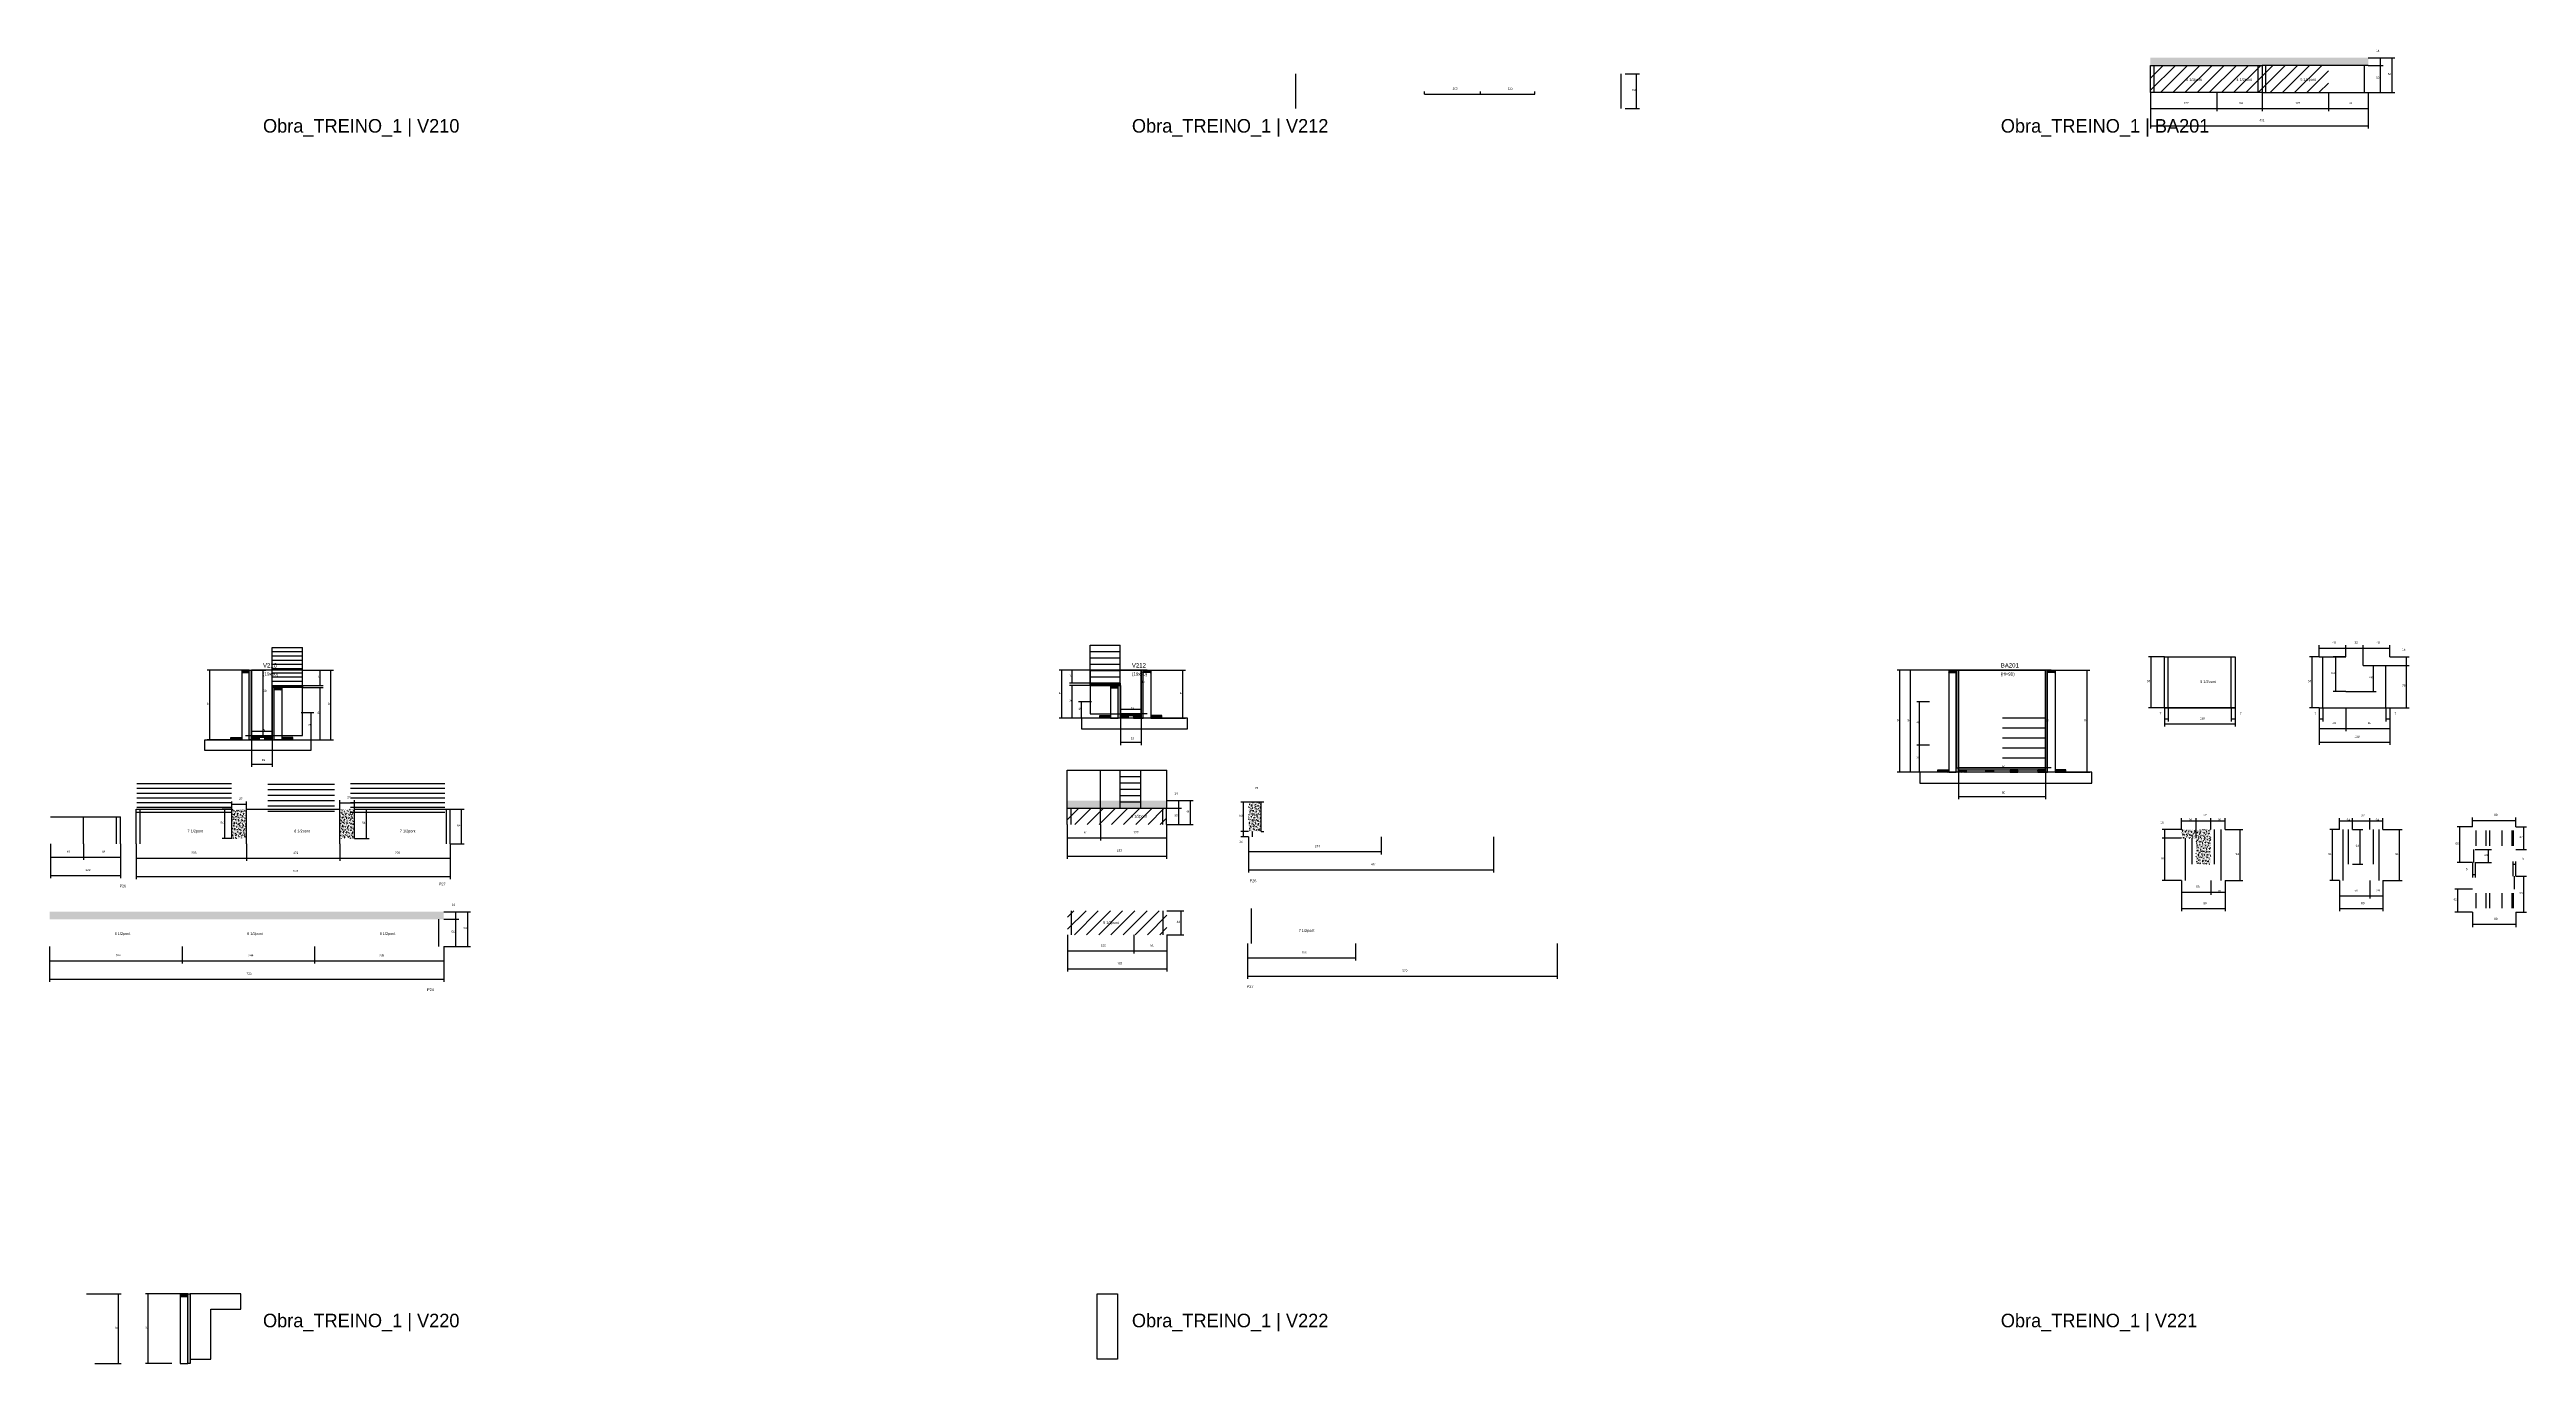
# Model space of a CAD drawing. Header units: metres. Extents: x -2848 to 22762, y -49062 to 1016.
# Drawn here: x 4407 to 8968, y -14477 to -12057 of the extents above; entities that cross this region are included whole.
import ezdxf

# ---------------------------------------------------------------- set-up
doc = ezdxf.new("R2010")
doc.units = ezdxf.units.M
for name, color, linetype in [('CONCRETO', 251, 'Continuous'), ('COTA', 4, 'Continuous'), ('Cota Seção (2x)', 4, 'Continuous'), ('Hachura', 253, 'Continuous'), ('LABEL_ID', 3, 'Continuous'), ('Madeira', 126, 'Continuous'), ('NOMENCLATURA', 7, 'Continuous'), ('Painéis', 200, 'Continuous'), ('REAPROVEITAMENTO', 251, 'Continuous'), ('SARR_2.2x7', 40, 'Continuous'), ('SARR_EDITAR', 141, 'Continuous'), ('Texto Seção', 7, 'Continuous')]:
    doc.layers.add(name, color=color, linetype=linetype)

msp = doc.modelspace()

# ---------------------------------------------------------------- hatches: boundary and pattern name
at = {"layer": 'COTA'}
h = msp.add_hatch(dxfattribs=at)
h.set_pattern_fill('AR-CONC', scale=0.03)
h.paths.add_polyline_path([(8676.6, -12072.1), (8275.6, -12072.1), (8275.6, -12072.1), (8275.6, -12086.1), (8275.6, -12086.1), (8676.6, -12086.1), (8676.6, -12086.1), (8676.6, -12072.1)])
h = msp.add_hatch(dxfattribs=at)
h.set_pattern_fill('AR-CONC', scale=0.03)
h.paths.add_polyline_path([(6463.9, -13440.1), (6280.9, -13440.1), (6280.9, -13440.1), (6280.9, -13454.1), (6280.9, -13454.1), (6463.9, -13454.1), (6463.9, -13454.1), (6463.9, -13440.1)])
h = msp.add_hatch(dxfattribs=at)
h.set_pattern_fill('AR-CONC', scale=0.03)
h.paths.add_polyline_path([(6637.9, -13496.8), (6637.9, -13442.8), (6637.9, -13442.8), (6614.9, -13442.8), (6614.9, -13442.8), (6614.9, -13496.8), (6614.9, -13496.8), (6637.9, -13496.8)])
h = msp.add_hatch(dxfattribs=at)
h.set_pattern_fill('AR-CONC', scale=0.03)
h.paths.add_polyline_path([(4769.7, -13455.8), (4742.7, -13455.8), (4742.7, -13509.8), (4769.7, -13509.8)])
h = msp.add_hatch(dxfattribs=at)
h.set_pattern_fill('AR-CONC', scale=0.03)
h.paths.add_polyline_path([(4968.7, -13458), (4968.7, -13455.8), (4941.7, -13455.8), (4941.7, -13509.8), (4968.7, -13509.8)])
h = msp.add_hatch(dxfattribs=at)
h.set_pattern_fill('AR-CONC', scale=0.03)
h.paths.add_polyline_path([(8359.4, -13509.4), (8332.9, -13509.4), (8332.9, -13509.4), (8332.9, -13493.4), (8332.9, -13493.4), (8386.4, -13493.4), (8386.4, -13493.4), (8386.4, -13557.4), (8386.4, -13557.4), (8359.4, -13557.4), (8359.4, -13557.4), (8359.4, -13509.4)])
h = msp.add_hatch(dxfattribs=at)
h.set_pattern_fill('AR-CONC', scale=0.03)
h.paths.add_polyline_path([(5132.9, -13644.7), (5132.9, -13658.7), (5132.9, -13658.7), (4406.9, -13658.7), (4406.9, -13658.7), (4406.9, -13644.7), (4406.9, -13644.7), (5132.9, -13644.7)])
at = {"layer": 'Hachura'}
h = msp.add_hatch(dxfattribs=at)
h.set_pattern_fill('ANSI31', scale=0.5)
h.paths.add_polyline_path([(4774.8, -13204.4), (4774.8, -13200), (4774.8, -13200), (4760.8, -13200), (4760.8, -13200), (4760.8, -13204.4), (4760.8, -13204.4), (4774.8, -13204.4)])
h = msp.add_hatch(color=8, dxfattribs=at)
h.dxf.hatch_style = 1
h.paths.add_polyline_path([(4774.8, -13200), (4778.8, -13200), (4778.8, -13200), (4778.8, -13328), (4778.8, -13328), (4774.8, -13328), (4774.8, -13328), (4774.8, -13200)])
h = msp.add_hatch(color=8, dxfattribs=at)
h.dxf.hatch_style = 1
h.paths.add_polyline_path([(6378.8, -13228), (6378.8, -13224), (6378.8, -13224), (6323.2, -13224), (6323.2, -13224), (6323.2, -13228), (6323.2, -13228), (6378.8, -13228)])
h = msp.add_hatch(color=8, dxfattribs=at)
h.dxf.hatch_style = 1
h.paths.add_polyline_path([(6420.8, -13200), (6416.8, -13200), (6416.8, -13200), (6416.8, -13288), (6416.8, -13288), (6420.8, -13288), (6420.8, -13288), (6420.8, -13200)])
h = msp.add_hatch(dxfattribs=at)
h.set_pattern_fill('ANSI31', scale=0.5)
h.paths.add_polyline_path([(6420.8, -13204.4), (6420.8, -13200), (6420.8, -13200), (6434.8, -13200), (6434.8, -13200), (6434.8, -13204.4), (6434.8, -13204.4), (6420.8, -13204.4)])
h = msp.add_hatch(dxfattribs=at)
h.set_pattern_fill('ANSI31', scale=0.5)
h.paths.add_polyline_path([(7918, -13204.4), (7918, -13200), (7918, -13200), (7904, -13200), (7904, -13200), (7904, -13204.4), (7904, -13204.4), (7918, -13204.4)])
h = msp.add_hatch(color=8, dxfattribs=at)
h.dxf.hatch_style = 1
h.paths.add_polyline_path([(7918, -13200), (7922, -13200), (7922, -13200), (7922, -13388), (7922, -13388), (7918, -13388), (7918, -13388), (7918, -13200)])
h = msp.add_hatch(color=8, dxfattribs=at)
h.dxf.hatch_style = 1
h.paths.add_polyline_path([(8086, -13200), (8082, -13200), (8082, -13200), (8082, -13388), (8082, -13388), (8086, -13388), (8086, -13388), (8086, -13200)])
h = msp.add_hatch(dxfattribs=at)
h.set_pattern_fill('ANSI31', scale=0.5)
h.paths.add_polyline_path([(8086, -13204.4), (8086, -13200), (8086, -13200), (8100, -13200), (8100, -13200), (8100, -13204.4), (8100, -13204.4), (8086, -13204.4)])
h = msp.add_hatch(color=8, dxfattribs=at)
h.dxf.hatch_style = 1
h.paths.add_polyline_path([(4820.8, -13228), (4816.8, -13228), (4816.8, -13228), (4816.8, -13328), (4816.8, -13328), (4820.8, -13328), (4820.8, -13328), (4820.8, -13228)])
h = msp.add_hatch(color=8, dxfattribs=at)
h.dxf.hatch_style = 1
h.paths.add_polyline_path([(4816.8, -13232), (4816.8, -13228), (4816.8, -13228), (4872.4, -13228), (4872.4, -13228), (4872.4, -13232), (4872.4, -13232), (4816.8, -13232)])
h = msp.add_hatch(dxfattribs=at)
h.set_pattern_fill('ANSI31', scale=0.5)
h.paths.add_polyline_path([(4820.8, -13236.4), (4820.8, -13232), (4820.8, -13232), (4834.8, -13232), (4834.8, -13232), (4834.8, -13236.4), (4834.8, -13236.4), (4820.8, -13236.4)])
h = msp.add_hatch(dxfattribs=at)
h.set_pattern_fill('ANSI31', scale=0.5)
h.paths.add_polyline_path([(6374.8, -13232.4), (6374.8, -13228), (6374.8, -13228), (6360.8, -13228), (6360.8, -13228), (6360.8, -13232.4), (6360.8, -13232.4), (6374.8, -13232.4)])
h = msp.add_hatch(color=8, dxfattribs=at)
h.dxf.hatch_style = 1
h.paths.add_polyline_path([(6374.8, -13228), (6378.8, -13228), (6378.8, -13228), (6378.8, -13288), (6378.8, -13288), (6374.8, -13288), (6374.8, -13288), (6374.8, -13228)])
h = msp.add_hatch(dxfattribs=at)
h.set_pattern_fill('ANSI31', scale=0.5)
h.paths.add_polyline_path([(6340.8, -13288), (6340.8, -13283.6), (6340.8, -13283.6), (6360.8, -13283.6), (6360.8, -13283.6), (6360.8, -13288), (6360.8, -13288), (6340.8, -13288)])
h = msp.add_hatch(color=8, dxfattribs=at)
h.dxf.hatch_style = 1
h.paths.add_polyline_path([(6416.8, -13283.6), (6416.8, -13280), (6416.8, -13280), (6378.8, -13280), (6378.8, -13280), (6378.8, -13283.6), (6378.8, -13283.6), (6416.8, -13283.6)])
h = msp.add_hatch(dxfattribs=at)
h.set_pattern_fill('ANSI31', scale=0.5)
h.paths.add_polyline_path([(6378.8, -13288), (6378.8, -13283.6), (6378.8, -13283.6), (6392.8, -13283.6), (6392.8, -13283.6), (6392.8, -13288), (6392.8, -13288), (6378.8, -13288)])
h = msp.add_hatch(dxfattribs=at)
h.set_pattern_fill('ANSI31', scale=0.5)
h.paths.add_polyline_path([(6416.8, -13288), (6416.8, -13283.6), (6416.8, -13283.6), (6402.8, -13283.6), (6402.8, -13283.6), (6402.8, -13288), (6402.8, -13288), (6416.8, -13288)])
h = msp.add_hatch(dxfattribs=at)
h.set_pattern_fill('ANSI31', scale=0.5)
h.paths.add_polyline_path([(6454.8, -13288), (6454.8, -13283.6), (6454.8, -13283.6), (6434.8, -13283.6), (6434.8, -13283.6), (6434.8, -13288), (6434.8, -13288), (6454.8, -13288)])
h = msp.add_hatch(dxfattribs=at)
h.set_pattern_fill('ANSI31', scale=0.5)
h.paths.add_polyline_path([(4740.8, -13328), (4740.8, -13323.6), (4740.8, -13323.6), (4760.8, -13323.6), (4760.8, -13323.6), (4760.8, -13328), (4760.8, -13328), (4740.8, -13328)])
h = msp.add_hatch(color=8, dxfattribs=at)
h.dxf.hatch_style = 1
h.paths.add_polyline_path([(4778.8, -13323.6), (4778.8, -13320), (4778.8, -13320), (4816.8, -13320), (4816.8, -13320), (4816.8, -13323.6), (4816.8, -13323.6), (4778.8, -13323.6)])
h = msp.add_hatch(dxfattribs=at)
h.set_pattern_fill('ANSI31', scale=0.5)
h.paths.add_polyline_path([(4778.8, -13328), (4778.8, -13323.6), (4778.8, -13323.6), (4792.8, -13323.6), (4792.8, -13323.6), (4792.8, -13328), (4792.8, -13328), (4778.8, -13328)])
h = msp.add_hatch(dxfattribs=at)
h.set_pattern_fill('ANSI31', scale=0.5)
h.paths.add_polyline_path([(4816.8, -13328), (4816.8, -13323.6), (4816.8, -13323.6), (4802.8, -13323.6), (4802.8, -13323.6), (4802.8, -13328), (4802.8, -13328), (4816.8, -13328)])
h = msp.add_hatch(dxfattribs=at)
h.set_pattern_fill('ANSI31', scale=0.5)
h.paths.add_polyline_path([(4854.8, -13328), (4854.8, -13323.6), (4854.8, -13323.6), (4834.8, -13323.6), (4834.8, -13323.6), (4834.8, -13328), (4834.8, -13328), (4854.8, -13328)])
h = msp.add_hatch(dxfattribs=at)
h.set_pattern_fill('ANSI31', scale=0.5)
h.paths.add_polyline_path([(7884, -13388), (7884, -13383.6), (7884, -13383.6), (7904, -13383.6), (7904, -13383.6), (7904, -13388), (7904, -13388), (7884, -13388)])
h = msp.add_hatch(color=8, dxfattribs=at)
h.dxf.hatch_style = 1
h.paths.add_polyline_path([(8082, -13383.6), (8082, -13380), (8082, -13380), (7922, -13380), (7922, -13380), (7922, -13383.6), (7922, -13383.6), (8082, -13383.6)])
h = msp.add_hatch(dxfattribs=at)
h.set_pattern_fill('ANSI31', scale=0.5)
h.paths.add_polyline_path([(7922, -13388), (7922, -13383.6), (7922, -13383.6), (7936, -13383.6), (7936, -13383.6), (7936, -13388), (7936, -13388), (7922, -13388)])
h = msp.add_hatch(dxfattribs=at)
h.set_pattern_fill('ANSI31', scale=0.5)
h.paths.add_polyline_path([(7972.5, -13388), (7972.5, -13383.6), (7972.5, -13383.6), (7986.5, -13383.6), (7986.5, -13383.6), (7986.5, -13388), (7986.5, -13388), (7972.5, -13388)])
h = msp.add_hatch(dxfattribs=at)
h.set_pattern_fill('ANSI31', scale=0.5)
h.paths.add_polyline_path([(8031.5, -13388), (8031.5, -13383.6), (8031.5, -13383.6), (8017.5, -13383.6), (8017.5, -13383.6), (8017.5, -13388), (8017.5, -13388), (8031.5, -13388)])
h = msp.add_hatch(dxfattribs=at)
h.set_pattern_fill('ANSI31', scale=0.5)
h.paths.add_polyline_path([(8082, -13388), (8082, -13383.6), (8082, -13383.6), (8068, -13383.6), (8068, -13383.6), (8068, -13388), (8068, -13388), (8082, -13388)])
h = msp.add_hatch(dxfattribs=at)
h.set_pattern_fill('ANSI31', scale=0.5)
h.paths.add_polyline_path([(8120, -13388), (8120, -13383.6), (8120, -13383.6), (8100, -13383.6), (8100, -13383.6), (8100, -13388), (8100, -13388), (8120, -13388)])
h = msp.add_hatch(dxfattribs=at)
h.set_pattern_fill('ANSI31', scale=0.5)
h.paths.add_polyline_path([(4661.7, -14353), (4661.7, -14348.6), (4661.7, -14348.6), (4647.7, -14348.6), (4647.7, -14348.6), (4647.7, -14353), (4647.7, -14353), (4661.7, -14353)])
h = msp.add_hatch(color=8, dxfattribs=at)
h.dxf.hatch_style = 1
h.paths.add_polyline_path([(4661.7, -14348.6), (4665.7, -14348.6), (4665.7, -14348.6), (4665.7, -14476.6), (4665.7, -14476.6), (4661.7, -14476.6), (4661.7, -14476.6), (4661.7, -14348.6)])
at = {"layer": 'REAPROVEITAMENTO'}
h = msp.add_hatch(dxfattribs=at)
h.set_pattern_fill('ANSI31', scale=5)
h.paths.add_polyline_path([(8275.6, -12086.1), (8275.6, -12136.1), (8275.6, -12136.1), (8603.1, -12136.1), (8603.1, -12136.1), (8603.1, -12086.1), (8603.1, -12086.1), (8275.6, -12086.1)])
h = msp.add_hatch(dxfattribs=at)
h.set_pattern_fill('ANSI31', scale=5)
h.paths.add_polyline_path([(6280.9, -13484.1), (6463.9, -13484.1), (6463.9, -13484.1), (6463.9, -13454.1), (6463.9, -13454.1), (6280.9, -13454.1), (6280.9, -13454.1), (6280.9, -13484.1)])
h = msp.add_hatch(dxfattribs=at)
h.set_pattern_fill('ANSI31', scale=5)
h.paths.add_polyline_path([(6281.5, -13643.1), (6281.5, -13687.1), (6281.5, -13687.1), (6464.5, -13687.1), (6464.5, -13687.1), (6464.5, -13643.1), (6464.5, -13643.1), (6281.5, -13643.1)])

# ---------------------------------------------------------------- linework, layer by layer
at = {"layer": 'CONCRETO'}
for points in [[(4872.4, -13228), (4872.4, -13200), (4778.8, -13200), (4778.8, -13228), (4778.8, -13228), (4778.8, -13320), (4816.8, -13320), (4816.8, -13228)], [(4778.8, -13320), (4872.4, -13320), (4872.4, -13200), (4778.8, -13200)], [(6323.2, -13224), (6323.2, -13200), (6416.8, -13200), (6416.8, -13228), (6416.8, -13228), (6416.8, -13280), (6378.8, -13280), (6378.8, -13224)], [(6323.2, -13280), (6416.8, -13280), (6416.8, -13200), (6323.2, -13200)], [(7918, -13200), (7918, -13200), (8082, -13200), (8082, -13224), (8082, -13224), (8082, -13380), (7922, -13380), (7922, -13200)], [(7918, -13380), (8082, -13380), (8082, -13200), (7918, -13200)], [(4759.3, -14376.6), (4759.3, -14348.6), (4665.7, -14348.6), (4665.7, -14376.6), (4665.7, -14376.6), (4665.7, -14468.6), (4703.7, -14468.6), (4703.7, -14376.6)], [(6335.7, -14348.5), (6335.7, -14348.5), (6373.7, -14348.5), (6373.7, -14376.5), (6373.7, -14376.5), (6373.7, -14468.5), (6335.7, -14468.5), (6335.7, -14348.5)]]:
    msp.add_lwpolyline(points, close=True, dxfattribs=at)
at = {"layer": 'COTA'}
for p, q in [((8676.6, -12072.1), (8704, -12072.1)), ((8676.6, -12072.1), (8725.7, -12072.1)), ((8676.6, -12086.1), (8704, -12086.1)), ((8676.6, -12086.1), (8704, -12086.1)), ((8699, -12086.1), (8699, -12072.1)), ((8699, -12136.1), (8699, -12086.1)), ((8720.7, -12136.1), (8720.7, -12072.1)), ((8275.6, -12136.1), (8275.6, -12170.6)), ((8275.6, -12165.6), (8397.6, -12165.6)), ((8397.6, -12136.1), (8397.6, -12170.6)), ((8397.6, -12136.1), (8397.6, -12170.6)), ((8397.6, -12165.6), (8481.1, -12165.6)), ((8481.1, -12136.1), (8481.1, -12170.6)), ((8481.1, -12136.1), (8481.1, -12170.6)), ((8481.1, -12165.6), (8603.1, -12165.6)), ((8603.1, -12136.1), (8603.1, -12170.6)), ((8676.6, -12136.1), (8704, -12136.1)), ((8676.6, -12136.1), (8725.7, -12136.1)), ((8301.4, -13175.1), (8272.1, -13175.1)), ((8277.1, -13269.1), (8277.1, -13175.1)), ((8586.2, -13175.1), (8568.6, -13175.1)), ((8573.6, -13269.1), (8573.6, -13175.1)), ((8586.2, -13175.1), (8586.2, -13154.1)), ((8586.2, -13159.1), (8635.2, -13159.1)), ((8635.2, -13175.1), (8611.9, -13175.1)), ((8616.9, -13239.1), (8616.9, -13175.1)), ((8635.2, -13175.1), (8635.2, -13154.1)), ((8635.2, -13175.1), (8635.2, -13154.1)), ((8635.2, -13159.1), (8667.2, -13159.1)), ((8667.2, -13191.1), (8667.2, -13154.1)), ((8667.2, -13191.1), (8667.2, -13154.1)), ((8667.2, -13159.1), (8716.2, -13159.1)), ((8716.2, -13175.1), (8716.2, -13154.1)), ((8716.2, -13175.1), (8752, -13175.1)), ((8747, -13191.1), (8747, -13175.1)), ((4760.8, -13200), (4696.9, -13200)), ((4701.9, -13328), (4701.9, -13200)), ((4872.4, -13200), (4929.8, -13200)), ((4872.4, -13200), (4910.5, -13200)), ((4905.5, -13228), (4905.5, -13200)), ((4924.8, -13328), (4924.8, -13200)), ((6323.2, -13200), (6265.8, -13200)), ((6270.8, -13288), (6270.8, -13200)), ((6323.2, -13200), (6285.1, -13200)), ((6323.2, -13224), (6285.1, -13224)), ((6290.1, -13224), (6290.1, -13200)), ((6434.8, -13200), (6498.6, -13200)), ((6493.6, -13288), (6493.6, -13200)), ((7918, -13200), (7809.1, -13200)), ((7814.1, -13388), (7814.1, -13200)), ((7918, -13200), (7828.4, -13200)), ((7833.4, -13388), (7833.4, -13200)), ((8100, -13200), (8163.9, -13200)), ((8158.9, -13388), (8158.9, -13200)), ((8667.2, -13191.1), (8691.3, -13191.1)), ((8686.3, -13239.1), (8686.3, -13191.1)), ((8716.2, -13191.1), (8752, -13191.1)), ((8716.2, -13191.1), (8752, -13191.1)), ((8747, -13269.1), (8747, -13191.1)), ((4872.4, -13228), (4910.5, -13228)), ((4872.4, -13232), (4910.5, -13232)), ((4905.5, -13328), (4905.5, -13232)), ((6323.2, -13228), (6285.1, -13228)), ((6290.1, -13288), (6290.1, -13228)), ((6325.5, -13258), (6301.9, -13258)), ((6306.9, -13288), (6306.9, -13258)), ((7868.7, -13258), (7845.2, -13258)), ((7850.2, -13338), (7850.2, -13258)), ((8301.4, -13269.1), (8272.1, -13269.1)), ((8301.4, -13269.1), (8301.4, -13303.7)), ((8301.4, -13269.1), (8301.4, -13294.6)), ((8308.4, -13269.1), (8308.4, -13294.6)), ((8424.4, -13269.1), (8424.4, -13294.6)), ((8431.4, -13269.1), (8431.4, -13303.7)), ((8431.4, -13269.1), (8431.4, -13294.6)), ((8586.2, -13269.1), (8568.6, -13269.1)), ((8586.2, -13269.1), (8586.2, -13337.5)), ((8586.2, -13269.1), (8586.2, -13294.6)), ((8593.2, -13269.1), (8593.2, -13294.6)), ((8635.2, -13239.1), (8611.9, -13239.1)), ((8667.2, -13239.1), (8691.3, -13239.1)), ((8709.2, -13269.1), (8709.2, -13294.6)), ((8716.2, -13269.1), (8716.2, -13337.5)), ((8716.2, -13269.1), (8716.2, -13294.6)), ((8716.2, -13269.1), (8752, -13269.1)), ((4870.1, -13278), (4893.7, -13278)), ((4888.7, -13328), (4888.7, -13278)), ((6345.2, -13288), (6265.8, -13288)), ((6345.2, -13288), (6285.1, -13288)), ((6325.5, -13288), (6301.9, -13288)), ((6378.8, -13288), (6378.8, -13337.7)), ((6416.8, -13288), (6416.8, -13337.7)), ((6450.4, -13288), (6498.6, -13288)), ((8301.4, -13289.6), (8308.4, -13289.6)), ((8301.4, -13298.7), (8431.4, -13298.7)), ((8424.4, -13289.6), (8431.4, -13289.6)), ((8586.2, -13289.6), (8593.2, -13289.6)), ((8709.2, -13289.6), (8716.2, -13289.6)), ((4745.2, -13328), (4696.9, -13328)), ((4778.8, -13328), (4778.8, -13377.7)), ((4816.8, -13328), (4816.8, -13377.7)), ((4850.4, -13328), (4929.8, -13328)), ((4850.4, -13328), (4910.5, -13328)), ((4870.1, -13328), (4893.7, -13328)), ((6378.8, -13332.7), (6416.8, -13332.7)), ((7868.7, -13338), (7845.2, -13338)), ((7868.7, -13338), (7845.2, -13338)), ((7850.2, -13388), (7850.2, -13338)), ((8586.2, -13332.5), (8716.2, -13332.5)), ((4778.8, -13372.7), (4816.8, -13372.7)), ((7888.4, -13388), (7809.1, -13388)), ((7888.4, -13388), (7828.4, -13388)), ((7868.7, -13388), (7845.2, -13388)), ((7922, -13388), (7922, -13437.7)), ((8082, -13388), (8082, -13437.7)), ((8115.6, -13388), (8163.9, -13388)), ((6463.9, -13440.1), (6512.9, -13440.1)), ((6463.9, -13440.1), (6491.3, -13440.1)), ((6463.9, -13454.1), (6491.3, -13454.1)), ((6463.9, -13454.1), (6491.3, -13454.1)), ((6486.3, -13454.1), (6486.3, -13440.1)), ((6486.3, -13484.1), (6486.3, -13454.1)), ((6507.9, -13484.1), (6507.9, -13440.1)), ((6614.9, -13442.8), (6600.7, -13442.8)), ((6605.7, -13496.8), (6605.7, -13442.8)), ((6614.9, -13442.2), (6642.9, -13442.2)), ((6637.9, -13496.8), (6637.9, -13442.2)), ((7922, -13432.7), (8082, -13432.7)), ((6280.9, -13484.1), (6280.9, -13513.6)), ((6280.9, -13484.1), (6280.9, -13547.2)), ((6341.9, -13484.1), (6341.9, -13513.6)), ((6341.9, -13484.1), (6341.9, -13513.6)), ((6463.9, -13484.1), (6463.9, -13513.6)), ((6463.9, -13484.1), (6463.9, -13547.2)), ((6463.9, -13484.1), (6512.9, -13484.1)), ((6463.9, -13484.1), (6491.3, -13484.1)), ((6614.9, -13496.8), (6600.7, -13496.8)), ((6637.9, -13496.8), (6642.9, -13496.8)), ((8332.9, -13493.4), (8297, -13493.4)), ((8302, -13509.4), (8302, -13493.4)), ((8332.9, -13493.4), (8332.9, -13472.4)), ((8332.9, -13477.4), (8359.4, -13477.4)), ((8359.4, -13509.4), (8359.4, -13472.4)), ((8359.4, -13509.4), (8359.4, -13472.4)), ((8359.4, -13477.4), (8386.4, -13477.4)), ((8386.4, -13493.4), (8386.4, -13472.4)), ((8386.4, -13493.4), (8386.4, -13472.4)), ((8386.4, -13477.4), (8412.9, -13477.4)), ((8412.9, -13493.4), (8412.9, -13472.4)), ((8412.9, -13493.4), (8445.5, -13493.4)), ((8440.5, -13587.4), (8440.5, -13493.4)), ((8623.5, -13493.4), (8605.9, -13493.4)), ((8610.9, -13587.4), (8610.9, -13493.4)), ((8623.5, -13493.4), (8623.5, -13472.4)), ((8623.5, -13477.4), (8647.5, -13477.4)), ((8647.5, -13493.4), (8647.5, -13472.4)), ((8647.5, -13493.4), (8647.5, -13472.4)), ((8647.5, -13477.4), (8679.5, -13477.4)), ((8679.5, -13493.4), (8679.5, -13472.4)), ((8679.5, -13493.4), (8679.5, -13472.4)), ((8679.5, -13477.4), (8703.4, -13477.4)), ((8703.4, -13493.4), (8703.4, -13472.4)), ((8703.4, -13493.4), (8739.3, -13493.4)), ((8734.3, -13587.4), (8734.3, -13493.4)), ((8868.4, -13488.2), (8840.3, -13488.2)), ((8845.3, -13554.2), (8845.3, -13488.2)), ((8868.4, -13488.2), (8868.4, -13471.5)), ((8868.4, -13476.5), (8948.4, -13476.5)), ((8948.4, -13488.2), (8948.4, -13471.5)), ((8948.4, -13488.2), (8967.9, -13488.2)), ((8962.9, -13530.2), (8962.9, -13488.2)), ((4408.4, -13519.8), (4408.4, -13549.3)), ((4408.4, -13519.8), (4408.4, -13582.9)), ((4408.4, -13544.3), (4469.4, -13544.3)), ((4469.4, -13519.8), (4469.4, -13549.3)), ((4469.4, -13519.8), (4469.4, -13549.3)), ((4469.4, -13544.3), (4537.4, -13544.3)), ((4537.4, -13519.8), (4537.4, -13549.3)), ((4537.4, -13519.8), (4537.4, -13582.9)), ((4566.7, -13519.8), (4566.7, -13551.3)), ((4566.7, -13519.8), (4566.7, -13584.9)), ((4769.7, -13519.8), (4769.7, -13551.3)), ((4941.7, -13519.8), (4941.7, -13551.3)), ((5144.7, -13519.8), (5144.7, -13551.3)), ((5144.7, -13519.8), (5144.7, -13584.9)), ((6280.9, -13508.6), (6341.9, -13508.6)), ((6280.9, -13542.2), (6463.9, -13542.2)), ((6341.9, -13508.6), (6463.9, -13508.6)), ((6614.9, -13506.8), (6614.9, -13539.1)), ((6614.9, -13506.8), (6614.9, -13572.6)), ((6614.9, -13534.1), (6858.9, -13534.1)), ((6858.9, -13506.8), (6858.9, -13539.1)), ((7065.9, -13506.8), (7065.9, -13572.6)), ((8332.9, -13509.4), (8297, -13509.4)), ((8332.9, -13509.4), (8297, -13509.4)), ((8302, -13587.4), (8302, -13509.4)), ((8948.4, -13530.2), (8967.9, -13530.2)), ((4408.4, -13577.9), (4537.4, -13577.9)), ((4566.7, -13546.3), (4769.7, -13546.3)), ((4566.7, -13579.9), (5144.7, -13579.9)), ((4941.7, -13546.3), (5144.7, -13546.3)), ((6614.9, -13567.6), (7065.9, -13567.6)), ((8332.9, -13587.4), (8297, -13587.4)), ((8332.9, -13587.4), (8332.9, -13644)), ((8412.9, -13587.4), (8412.9, -13644)), ((8412.9, -13587.4), (8445.5, -13587.4)), ((8623.5, -13587.4), (8605.9, -13587.4)), ((8623.5, -13587.4), (8623.5, -13644)), ((8703.4, -13587.4), (8703.4, -13644)), ((8703.4, -13587.4), (8739.3, -13587.4)), ((8868.4, -13554.2), (8840.3, -13554.2)), ((8868.4, -13554.2), (8868.4, -13581.4)), ((8868.4, -13576.4), (8873.4, -13576.4)), ((8873.4, -13554.2), (8873.4, -13581.4)), ((8943.4, -13579.3), (8943.4, -13552)), ((8943.4, -13557), (8948.4, -13557)), ((8948.4, -13579.3), (8948.4, -13552)), ((8948.4, -13579.3), (8967.9, -13579.3)), ((8962.9, -13645.3), (8962.9, -13579.3)), ((8868.4, -13603.3), (8836.3, -13603.3)), ((8841.3, -13645.3), (8841.3, -13603.3)), ((5132.9, -13644.7), (5160.3, -13644.7)), ((5132.9, -13644.7), (5182, -13644.7)), ((5132.9, -13658.7), (5160.3, -13658.7)), ((5132.9, -13658.7), (5160.3, -13658.7)), ((5155.3, -13658.7), (5155.3, -13644.7)), ((5155.3, -13708.7), (5155.3, -13658.7)), ((5177, -13708.7), (5177, -13644.7)), ((6464.5, -13643.1), (6495.6, -13643.1)), ((6490.6, -13687.1), (6490.6, -13643.1)), ((8332.9, -13639), (8412.9, -13639)), ((8623.5, -13639), (8703.4, -13639)), ((8868.4, -13645.3), (8836.3, -13645.3)), ((8868.4, -13645.3), (8868.4, -13672.9)), ((8868.4, -13667.9), (8948.4, -13667.9)), ((8948.4, -13645.3), (8948.4, -13672.9)), ((8948.4, -13645.3), (8967.9, -13645.3)), ((4406.9, -13708.7), (4406.9, -13740.2)), ((4406.9, -13708.7), (4406.9, -13773.8)), ((4650.9, -13708.7), (4650.9, -13740.2)), ((4650.9, -13708.7), (4650.9, -13740.2)), ((4894.9, -13708.7), (4894.9, -13740.2)), ((4894.9, -13708.7), (4894.9, -13740.2)), ((5132.9, -13708.7), (5132.9, -13740.2)), ((5132.9, -13708.7), (5132.9, -13773.8)), ((5132.9, -13708.7), (5160.3, -13708.7)), ((5132.9, -13708.7), (5182, -13708.7)), ((6281.5, -13687.1), (6281.5, -13721.6)), ((6281.5, -13687.1), (6281.5, -13755.1)), ((6281.5, -13716.6), (6403.5, -13716.6)), ((6403.5, -13687.1), (6403.5, -13721.6)), ((6403.5, -13687.1), (6403.5, -13721.6)), ((6403.5, -13716.6), (6464.5, -13716.6)), ((6464.5, -13687.1), (6464.5, -13721.6)), ((6464.5, -13687.1), (6464.5, -13755.1)), ((6464.5, -13687.1), (6495.6, -13687.1)), ((6613, -13703), (6613, -13734.6)), ((6613, -13703), (6613, -13768.1)), ((6812, -13703), (6812, -13734.6)), ((7183, -13703), (7183, -13768.1)), ((4406.9, -13735.2), (4650.9, -13735.2)), ((4406.9, -13768.8), (5132.9, -13768.8)), ((4650.9, -13735.2), (4894.9, -13735.2)), ((4894.9, -13735.2), (5132.9, -13735.2)), ((6281.5, -13750.1), (6464.5, -13750.1)), ((6613, -13729.6), (6812, -13729.6)), ((6613, -13763.1), (7183, -13763.1)), ((4474.8, -14348.6), (4538.7, -14348.6)), ((4533.7, -14476.6), (4533.7, -14348.6)), ((4647.7, -14348.6), (4583.8, -14348.6)), ((4588.8, -14476.6), (4588.8, -14348.6)), ((4490.4, -14476.6), (4538.7, -14476.6)), ((4632.1, -14476.6), (4583.8, -14476.6))]:
    msp.add_line(p, q, dxfattribs=at)
at = {"layer": 'Cota Seção (2x)'}
for p, q in [((7308, -12101.5), (7334.4, -12101.5)), ((7329.4, -12165.5), (7329.4, -12101.5)), ((6939, -12139), (6939, -12134)), ((6939, -12139), (7042, -12139)), ((7042, -12139), (7042, -12134)), ((7042, -12139), (7042, -12134)), ((7042, -12139), (7142, -12139)), ((7142, -12139), (7142, -12134)), ((7308, -12165.5), (7334.4, -12165.5)), ((8275.6, -12136.1), (8275.6, -12202.2)), ((8603.1, -12136.1), (8603.1, -12170.6)), ((8603.1, -12165.6), (8676.6, -12165.6)), ((8676.6, -12136.1), (8676.6, -12202.2)), ((8676.6, -12136.1), (8676.6, -12170.6)), ((8275.6, -12197.2), (8676.6, -12197.2)), ((4767.8, -13200), (4805.3, -13200)), ((4800.3, -13320), (4800.3, -13200)), ((6427.8, -13200), (6411.8, -13200)), ((6416.8, -13280), (6416.8, -13200)), ((8093, -13200), (8077, -13200)), ((8082, -13380), (8082, -13200)), ((6378.8, -13288), (6378.8, -13267)), ((6378.8, -13272), (6416.8, -13272)), ((6416.8, -13288), (6416.8, -13267)), ((8586.2, -13269.1), (8586.2, -13312.2)), ((8635.2, -13269.1), (8635.2, -13312.2)), ((8635.2, -13269.1), (8635.2, -13312.2)), ((8716.2, -13269.1), (8716.2, -13312.2)), ((4778.8, -13328), (4778.8, -13307)), ((4778.8, -13312), (4816.8, -13312)), ((4816.8, -13328), (4816.8, -13307)), ((6427.8, -13280), (6411.8, -13280)), ((8586.2, -13307.2), (8635.2, -13307.2)), ((8635.2, -13307.2), (8716.2, -13307.2)), ((4767.8, -13320), (4805.3, -13320)), ((7922, -13388), (7922, -13375)), ((7922, -13380), (8082, -13380)), ((8093, -13380), (8077, -13380)), ((8082, -13388), (8082, -13375)), ((4742.7, -13455.8), (4742.7, -13441.8)), ((4742.7, -13446.8), (4769.7, -13446.8)), ((4769.7, -13455.8), (4769.7, -13441.8)), ((4941.7, -13455.8), (4941.7, -13439.4)), ((4941.7, -13444.4), (4968.7, -13444.4)), ((4968.7, -13455.8), (4968.7, -13439.4)), ((4742.7, -13455.8), (4724.8, -13455.8)), ((4729.8, -13509.8), (4729.8, -13455.8)), ((4968.7, -13455.8), (4995.5, -13455.8)), ((4990.5, -13509.8), (4990.5, -13455.8)), ((5144.7, -13455.8), (5170.6, -13455.8)), ((5165.6, -13519.8), (5165.6, -13455.8)), ((6614.9, -13496.8), (6600.7, -13496.8)), ((6605.7, -13506.8), (6605.7, -13496.8)), ((8647.5, -13493.4), (8666.5, -13493.4)), ((8661.5, -13557.4), (8661.5, -13493.4)), ((4742.7, -13509.8), (4724.8, -13509.8)), ((4769.7, -13519.8), (4769.7, -13551.3)), ((4941.7, -13519.8), (4941.7, -13551.3)), ((4968.7, -13509.8), (4995.5, -13509.8)), ((5144.7, -13519.8), (5170.6, -13519.8)), ((6614.9, -13506.8), (6600.7, -13506.8)), ((8873.4, -13530.2), (8903.3, -13530.2)), ((8898.3, -13554.2), (8898.3, -13530.2)), ((4769.7, -13546.3), (4941.7, -13546.3)), ((8332.9, -13587.4), (8332.9, -13613.9)), ((8386.4, -13587.4), (8386.4, -13613.9)), ((8386.4, -13587.4), (8386.4, -13613.9)), ((8412.9, -13587.4), (8412.9, -13613.9)), ((8623.5, -13587.4), (8623.5, -13620.4)), ((8647.5, -13557.4), (8666.5, -13557.4)), ((8679.5, -13587.4), (8679.5, -13620.4)), ((8679.5, -13587.4), (8679.5, -13620.4)), ((8703.4, -13587.4), (8703.4, -13620.4)), ((8873.4, -13554.2), (8903.3, -13554.2)), ((8332.9, -13608.9), (8386.4, -13608.9)), ((8386.4, -13608.9), (8412.9, -13608.9)), ((8623.5, -13615.4), (8679.5, -13615.4)), ((8679.5, -13615.4), (8703.4, -13615.4))]:
    msp.add_line(p, q, dxfattribs=at)
at = {"layer": 'Madeira'}
for points in [[(4774.8, -13204.4), (4774.8, -13200), (4760.8, -13200), (4760.8, -13204.4)], [(4774.8, -13200), (4760.8, -13200), (4760.8, -13328), (4774.8, -13328)], [(6420.8, -13204.4), (6420.8, -13200), (6434.8, -13200), (6434.8, -13204.4)], [(6420.8, -13200), (6434.8, -13200), (6434.8, -13288), (6420.8, -13288)], [(7918, -13204.4), (7918, -13200), (7904, -13200), (7904, -13204.4)], [(7918, -13200), (7904, -13200), (7904, -13388), (7918, -13388)], [(8086, -13204.4), (8086, -13200), (8100, -13200), (8100, -13204.4)], [(8086, -13200), (8100, -13200), (8100, -13388), (8086, -13388)], [(4820.8, -13236.4), (4820.8, -13232), (4834.8, -13232), (4834.8, -13236.4)], [(4820.8, -13232), (4834.8, -13232), (4834.8, -13328), (4820.8, -13328)], [(6374.8, -13232.4), (6374.8, -13228), (6360.8, -13228), (6360.8, -13232.4)], [(6374.8, -13228), (6360.8, -13228), (6360.8, -13288), (6374.8, -13288)], [(6307.3, -13308), (6502.5, -13308), (6502.5, -13288), (6307.3, -13288)], [(6340.8, -13288), (6340.8, -13283.6), (6360.8, -13283.6), (6360.8, -13288)], [(6378.8, -13288), (6378.8, -13283.6), (6392.8, -13283.6), (6392.8, -13288)], [(6416.8, -13288), (6416.8, -13283.6), (6402.8, -13283.6), (6402.8, -13288)], [(6454.8, -13288), (6454.8, -13283.6), (6434.8, -13283.6), (6434.8, -13288)], [(4888.3, -13348), (4693.1, -13348), (4693.1, -13328), (4888.3, -13328)], [(4740.8, -13328), (4740.8, -13323.6), (4760.8, -13323.6), (4760.8, -13328)], [(4778.8, -13328), (4778.8, -13323.6), (4792.8, -13323.6), (4792.8, -13328)], [(4816.8, -13328), (4816.8, -13323.6), (4802.8, -13323.6), (4802.8, -13328)], [(4854.8, -13328), (4854.8, -13323.6), (4834.8, -13323.6), (4834.8, -13328)], [(7850.6, -13408), (8167.8, -13408), (8167.8, -13388), (7850.6, -13388)], [(7884, -13388), (7884, -13383.6), (7904, -13383.6), (7904, -13388)], [(7922, -13388), (7922, -13383.6), (7936, -13383.6), (7936, -13388)], [(7972.5, -13388), (7972.5, -13383.6), (7986.5, -13383.6), (7986.5, -13388)], [(8031.5, -13388), (8031.5, -13383.6), (8017.5, -13383.6), (8017.5, -13388)], [(8082, -13388), (8082, -13383.6), (8068, -13383.6), (8068, -13388)], [(8120, -13388), (8120, -13383.6), (8100, -13383.6), (8100, -13388)], [(4661.7, -14353), (4661.7, -14348.6), (4647.7, -14348.6), (4647.7, -14353)], [(4661.7, -14348.6), (4647.7, -14348.6), (4647.7, -14476.6), (4661.7, -14476.6)]]:
    msp.add_lwpolyline(points, close=True, dxfattribs=at)
at = {"layer": 'Painéis'}
for p, q in [((4816.8, -13158), (4872.8, -13158)), ((4816.8, -13228), (4816.8, -13158)), ((4872.8, -13228), (4872.8, -13158)), ((6323.2, -13154), (6378.4, -13154)), ((6323.2, -13224), (6323.2, -13154)), ((6378.4, -13224), (6378.4, -13154)), ((8301.4, -13175.1), (8431.4, -13175.1)), ((8586.2, -13175.1), (8635.2, -13175.1)), ((4778.8, -13328), (4778.8, -13200)), ((6323.2, -13224), (6378.8, -13224)), ((6323.2, -13228), (6323.2, -13224)), ((6323.2, -13224), (6378.4, -13224)), ((6378.8, -13228), (6378.8, -13224)), ((6416.8, -13288), (6416.8, -13200)), ((7922, -13388), (7922, -13200)), ((8082, -13388), (8082, -13200)), ((8667.2, -13191.1), (8716.2, -13191.1)), ((4816.8, -13228), (4872.4, -13228)), ((4816.8, -13232), (4816.8, -13228)), ((4816.8, -13228), (4872.8, -13228)), ((4816.8, -13328), (4816.8, -13232)), ((4816.8, -13328), (4816.8, -13232)), ((4872.4, -13232), (4872.4, -13228)), ((6378.8, -13288), (6378.8, -13228)), ((6378.8, -13288), (6378.8, -13228)), ((8301.4, -13269.1), (8431.4, -13269.1)), ((8586.2, -13269.1), (8716.2, -13269.1)), ((8635.2, -13239.1), (8667.2, -13239.1)), ((6378.8, -13280), (6416.8, -13280)), ((6378.8, -13283.6), (6378.8, -13280)), ((6416.8, -13283.6), (6416.8, -13280)), ((4778.8, -13320), (4816.8, -13320)), ((4778.8, -13323.6), (4778.8, -13320)), ((4816.8, -13323.6), (4816.8, -13320)), ((6280.9, -13384.1), (6342.4, -13384.1)), ((6280.9, -13454.1), (6280.9, -13384.1)), ((6342.4, -13454.1), (6342.4, -13384.1)), ((6342.4, -13384.1), (6378.4, -13384.1)), ((6342.4, -13454.1), (6342.4, -13384.1)), ((6378.4, -13454.1), (6378.4, -13384.1)), ((6378.4, -13384.1), (6416.4, -13384.1)), ((6378.4, -13454.1), (6378.4, -13384.1)), ((6416.4, -13454.1), (6416.4, -13384.1)), ((6416.4, -13384.1), (6464.4, -13384.1)), ((6416.4, -13454.1), (6416.4, -13384.1)), ((6464.4, -13454.1), (6464.4, -13384.1)), ((7922, -13380), (8082, -13380)), ((7922, -13383.6), (7922, -13380)), ((8082, -13383.6), (8082, -13380)), ((6280.9, -13454.1), (6463.9, -13454.1)), ((6280.9, -13484.1), (6280.9, -13454.1)), ((6280.9, -13454.1), (6342.4, -13454.1)), ((6341.9, -13484.1), (6341.9, -13454.1)), ((6342.4, -13454.1), (6378.4, -13454.1)), ((6378.4, -13454.1), (6416.4, -13454.1)), ((6416.4, -13454.1), (6464.4, -13454.1)), ((6463.9, -13484.1), (6463.9, -13454.1)), ((4408.4, -13469.8), (4537.4, -13469.8)), ((4469.4, -13519.8), (4469.4, -13469.8)), ((4537.4, -13519.8), (4537.4, -13469.8)), ((4566.7, -13455.8), (4742.7, -13455.8)), ((4566.7, -13519.8), (4566.7, -13455.8)), ((4742.7, -13509.8), (4742.7, -13455.8)), ((4769.7, -13455.8), (4941.7, -13455.8)), ((4769.7, -13519.8), (4769.7, -13455.8)), ((4941.7, -13519.8), (4941.7, -13455.8)), ((4968.7, -13455.8), (5144.7, -13455.8)), ((4968.7, -13509.8), (4968.7, -13455.8)), ((5144.7, -13519.8), (5144.7, -13455.8))]:
    msp.add_line(p, q, dxfattribs=at)
for points in [[(8275.6, -12086.1), (8481.1, -12086.1), (8481.1, -12136.1), (8275.6, -12136.1)], [(8301.4, -13175.1), (8431.4, -13175.1), (8431.4, -13269.1), (8301.4, -13269.1)], [(4774.8, -13200), (4778.8, -13200), (4778.8, -13328), (4774.8, -13328)], [(6378.8, -13228), (6378.8, -13224), (6323.2, -13224), (6323.2, -13228)], [(6420.8, -13200), (6416.8, -13200), (6416.8, -13288), (6420.8, -13288)], [(7918, -13200), (7922, -13200), (7922, -13388), (7918, -13388)], [(7922, -13200), (7922, -13200), (7918, -13200), (7918, -13200)], [(8086, -13200), (8082, -13200), (8082, -13388), (8086, -13388)], [(4816.8, -13232), (4816.8, -13228), (4872.4, -13228), (4872.4, -13232)], [(4820.8, -13232), (4816.8, -13232), (4816.8, -13328), (4820.8, -13328)], [(6374.8, -13228), (6378.8, -13228), (6378.8, -13288), (6374.8, -13288)], [(6416.8, -13283.6), (6416.8, -13280), (6378.8, -13280), (6378.8, -13283.6)], [(4778.8, -13323.6), (4778.8, -13320), (4816.8, -13320), (4816.8, -13323.6)], [(8082, -13383.6), (8082, -13380), (7922, -13380), (7922, -13383.6)], [(4661.7, -14348.6), (4665.7, -14348.6), (4665.7, -14476.6), (4661.7, -14476.6)]]:
    msp.add_lwpolyline(points, close=True, dxfattribs=at)
msp.add_lwpolyline([(8676.6, -12086.1), (8481.1, -12086.1), (8481.1, -12136.1), (8676.6, -12136.1)], dxfattribs=at)
at = {"layer": 'SARR_2.2x7'}
for p, q in [((8282.6, -12136.1), (8282.6, -12086.1)), ((8474.1, -12136.1), (8474.1, -12086.1)), ((8488.1, -12136.1), (8488.1, -12086.1)), ((8669.6, -12136.1), (8669.6, -12086.1)), ((6702, -12165.5), (6702, -12101.5)), ((7301, -12165.5), (7301, -12101.5)), ((4817.8, -13165.8), (4871.8, -13165.8)), ((4817.8, -13173.6), (4871.8, -13173.6)), ((6324.2, -13165.7), (6377.4, -13165.7)), ((6324.2, -13177.3), (6377.4, -13177.3)), ((8308.4, -13269.1), (8308.4, -13175.1)), ((8424.4, -13269.1), (8424.4, -13175.1)), ((8593.2, -13269.1), (8593.2, -13175.1)), ((4817.8, -13181.3), (4871.8, -13181.3)), ((4817.8, -13189.1), (4871.8, -13189.1)), ((4817.8, -13196.9), (4871.8, -13196.9)), ((4817.8, -13204.7), (4871.8, -13204.7)), ((4817.8, -13212.4), (4871.8, -13212.4)), ((4817.8, -13220.2), (4871.8, -13220.2)), ((6324.2, -13189), (6377.4, -13189)), ((6324.2, -13200.7), (6377.4, -13200.7)), ((6324.2, -13212.3), (6377.4, -13212.3)), ((8709.2, -13269.1), (8709.2, -13191.1)), ((8003, -13287.6), (8081, -13287.6)), ((8003, -13306.1), (8081, -13306.1)), ((8003, -13324.5), (8081, -13324.5)), ((8003, -13343), (8081, -13343)), ((8003, -13361.5), (8081, -13361.5)), ((4567.8, -13408.6), (4741.8, -13408.6)), ((4960.8, -13408.6), (5134.8, -13408.6)), ((6379.4, -13395.8), (6415.4, -13395.8)), ((6379.4, -13407.4), (6415.4, -13407.4)), ((4567.8, -13417.3), (4741.8, -13417.3)), ((4567.8, -13426.1), (4741.8, -13426.1)), ((4567.8, -13434.8), (4741.8, -13434.8)), ((4567.8, -13443.6), (4741.8, -13443.6)), ((4567.8, -13452.3), (4741.8, -13452.3)), ((4808.8, -13409.8), (4931.8, -13409.8)), ((4808.8, -13419.8), (4931.8, -13419.8)), ((4808.8, -13429.8), (4931.8, -13429.8)), ((4808.8, -13439.8), (4931.8, -13439.8)), ((4808.8, -13449.8), (4931.8, -13449.8)), ((4960.8, -13417.3), (5134.8, -13417.3)), ((4960.8, -13426.1), (5134.8, -13426.1)), ((4960.8, -13434.8), (5134.8, -13434.8)), ((4960.8, -13443.6), (5134.8, -13443.6)), ((4960.8, -13452.3), (5134.8, -13452.3)), ((6287.9, -13484.1), (6287.9, -13454.1)), ((6379.4, -13419.1), (6415.4, -13419.1)), ((6379.4, -13430.8), (6415.4, -13430.8)), ((6379.4, -13442.4), (6415.4, -13442.4)), ((6456.9, -13484.1), (6456.9, -13454.1)), ((4530.4, -13519.8), (4530.4, -13469.8)), ((4567.8, -13461.1), (4741.8, -13461.1)), ((4573.7, -13519.8), (4573.7, -13455.8)), ((4808.8, -13459.8), (4931.8, -13459.8)), ((4960.8, -13461.1), (5134.8, -13461.1)), ((5137.7, -13519.8), (5137.7, -13455.8)), ((6621.9, -13506.8), (6621.9, -13496.8)), ((8393.4, -13557.4), (8393.4, -13493.4)), ((8405.9, -13587.4), (8405.9, -13493.4)), ((8630.5, -13587.4), (8630.5, -13493.4)), ((8640.5, -13557.4), (8640.5, -13493.4)), ((8686.5, -13557.4), (8686.5, -13493.4)), ((8696.4, -13587.4), (8696.4, -13493.4)), ((8875.4, -13523.2), (8875.4, -13495.2)), ((8893.6, -13523.2), (8893.6, -13495.2)), ((8900.6, -13523.2), (8900.6, -13495.2)), ((8923.1, -13523.2), (8923.1, -13495.2)), ((8941.4, -13523.2), (8941.4, -13495.2)), ((8944.1, -13523.2), (8944.1, -13495.2)), ((8339.9, -13587.4), (8339.9, -13509.4)), ((8352.4, -13557.4), (8352.4, -13509.4)), ((8875.4, -13638.3), (8875.4, -13610.3)), ((8893.6, -13638.3), (8893.6, -13610.3)), ((8900.6, -13638.3), (8900.6, -13610.3)), ((8923.1, -13638.3), (8923.1, -13610.3)), ((8941.4, -13638.3), (8941.4, -13610.3)), ((8944.1, -13638.3), (8944.1, -13610.3)), ((5123.9, -13708.7), (5123.9, -13658.7)), ((6288.5, -13687.1), (6288.5, -13643.1)), ((6457.5, -13687.1), (6457.5, -13643.1)), ((6620, -13703), (6620, -13639))]:
    msp.add_line(p, q, dxfattribs=at)
at = {"layer": 'SARR_EDITAR'}
for p, q in [((8870.9, -13554.2), (8870.9, -13530.2)), ((8945.9, -13603.3), (8945.9, -13579.3))]:
    msp.add_line(p, q, dxfattribs=at)

# ---------------------------------------------------------------- texts
at = {"layer": 'COTA'}
for s, p in [('14', (8691, -12061)), ('50', (8690.9, -12111.1)), ('64', (8712.6, -12104.1)), ('122', (8336.6, -12157.6)), ('84', (8439.3, -12157.4)), ('122', (8542.1, -12157.6)), ('49', (8610.7, -13151)), ('32', (8651.2, -13150.9)), ('49', (8691.7, -13151)), ('16', (8738.9, -13164.1)), ('14', (4900, -13214)), ('12', (6284.6, -13212)), ('94', (8269, -13222.1)), ('94', (8565.5, -13222.1)), ('64', (8608.8, -13207.1)), ('48', (8678.2, -13215.1)), ('78', (8739, -13230.1)), ('64', (4696.4, -13264)), ('64', (4919.3, -13264)), ('44', (6265.3, -13244)), ('30', (6284.6, -13258)), ('15', (6301.4, -13273)), ('44', (6488.1, -13244)), ('25', (4883.2, -13303)), ('48', (4900, -13280)), ('94', (7808.6, -13294)), ('94', (7827.9, -13294)), ('40', (7844.7, -13298)), ('94', (8153.4, -13294)), ('7', (8292.5, -13281.6)), ('130', (8366.4, -13290.5)), ('7', (8440.2, -13281.6)), ('7', (8577.4, -13281.6)), ('7', (8725, -13281.6)), ('19', (4797.8, -13367.2)), ('19', (6397.8, -13327.2)), ('25', (7844.7, -13363)), ('130', (8651.2, -13324.3)), ('14', (6478.2, -13429)), ('23', (6626.4, -13419)), ('80', (8002, -13427.2)), ('61', (6311.4, -13500.5)), ('122', (6402.9, -13500.6)), ('30', (6478.1, -13469.1)), ('44', (6499.8, -13462.1)), ('54', (6597.6, -13469.8)), ('16', (8293.9, -13482.4)), ('26', (8346.1, -13477.4)), ('27', (8372.9, -13469.3)), ('26', (8399.6, -13477.4)), ('24', (8636.7, -13477.4)), ('32', (8663.5, -13469.2)), ('24', (8690.2, -13477.4)), ('80', (8908.4, -13468.3)), ('61', (4438.9, -13536.2)), ('68', (4503.4, -13536.2)), ('203', (4668.2, -13538.1)), ('203', (5043.2, -13538.1)), ('183', (6372.4, -13533.9)), ('244', (6736.9, -13526)), ('78', (8293.9, -13548.4)), ('94', (8432.3, -13540.4)), ('94', (8602.8, -13540.4)), ('94', (8726.2, -13540.4)), ('66', (8837.2, -13521.2)), ('42', (8954.8, -13509.2)), ('5', (8960.4, -13548.9)), ('129', (4472.9, -13569.8)), ('578', (4855.7, -13571.7)), ('451', (6840.4, -13559.5)), ('5', (8856.3, -13568.3)), ('14', (5147.3, -13633.6)), ('80', (8372.9, -13630.9)), ('80', (8663.4, -13630.9)), ('42', (8833.3, -13624.3)), ('66', (8954.8, -13612.3)), ('50', (5147.2, -13683.7)), ('64', (5168.9, -13676.7)), ('44', (6482.5, -13665.1)), ('80', (8908.4, -13659.8)), ('244', (4528.9, -13727.1)), ('244', (4772.9, -13727.1)), ('238', (5013.9, -13727)), ('122', (6342.5, -13708.5)), ('61', (6434, -13708.5)), ('199', (6712.5, -13721.5)), ('726', (4769.9, -13760.6)), ('183', (6373, -13741.9)), ('570', (6898, -13755)), ('64', (4528.2, -14412.6)), ('64', (4583.3, -14412.6))]:
    msp.add_text(s, height=4, dxfattribs=at).set_placement(p)
at = {"layer": 'Cota Seção (2x)'}
for s, p in [('103', (6990.5, -12130.8)), ('100', (7092, -12130.9)), ('64', (7321.3, -12133.5)), ('74', (8639.9, -12157.4)), ('401', (8476.1, -12189.1)), ('40', (6416.8, -13223.5)), ('60', (4800.3, -13240)), ('19', (6397.8, -13272)), ('19', (4797.8, -13312)), ('90', (8082, -13294)), ('49', (8610.7, -13299.1)), ('81', (8675.7, -13299.1)), ('80', (8002, -13380)), ('27', (4756.2, -13438.7)), ('27', (4955.2, -13436.3)), ('54', (4721.7, -13482.8)), ('54', (4982.4, -13482.8)), ('64', (5157.5, -13487.8)), ('172', (4855.7, -13538.3)), ('10', (6597.6, -13517.6)), ('64', (8653.4, -13525.4)), ('24', (8890.3, -13542.2)), ('53', (8359.6, -13600.7)), ('26', (8399.6, -13608.9)), ('56', (8651.5, -13607.3)), ('24', (8691.4, -13607.3))]:
    msp.add_text(s, height=4, dxfattribs=at).set_placement(p)
at = {"layer": 'LABEL_ID'}
for s, p in [('Obra_TREINO_1 | V210', (4800, -12210)), ('Obra_TREINO_1 | V212', (6400, -12210)), ('Obra_TREINO_1 | BA201', (8000, -12210)), ('Obra_TREINO_1 | V220', (4800, -14410)), ('Obra_TREINO_1 | V222', (6400, -14410)), ('Obra_TREINO_1 | V221', (8000, -14410))]:
    msp.add_text(s, height=25, dxfattribs=at).set_placement(p)
at = {"layer": 'NOMENCLATURA'}
for s, p in [('5 1/2pont', (8341.4, -12114.8)), ('4 1/2pont', (8433.9, -12114.8)), ('5 1/2pont', (8551.5, -12114.8)), ('5 1/2pont', (8367.2, -13223.5)), ('7 1/2pont', (4661, -13498.6)), ('6 1/2pont', (4857.5, -13498.6)), ('7 1/2pont', (5052, -13498.6)), ('5 1/2pont', (6398.6, -13471.3)), ('P27', (5123.9, -13596)), ('P26', (6616.9, -13590.3)), ('P26', (4535.8, -13599.7)), ('8 1/2pont', (4526.9, -13687.5)), ('8 1/2pont', (4770.9, -13687.5)), ('8 1/2pont', (5014.9, -13687.5)), ('5 1/2pont', (6347.1, -13667.3)), ('7 1/2pont', (6707.2, -13681.8)), ('P24', (5102.3, -13790.7)), ('P27', (6611.6, -13785))]:
    msp.add_text(s, height=5, dxfattribs=at).set_placement(p)
at = {"layer": 'Texto Seção'}
for s, height, p in [('V210', 8, (4800, -13195)), ('(19x60)', 6, (4800, -13210)), ('V212', 8, (6400, -13195)), ('(19x40)', 6, (6400, -13210)), ('(H=90)', 6, (8000, -13210)), ('BA201', 8, (8000, -13195))]:
    msp.add_text(s, height=height, dxfattribs=at).set_placement(p)

doc.saveas('drawing.dxf')
